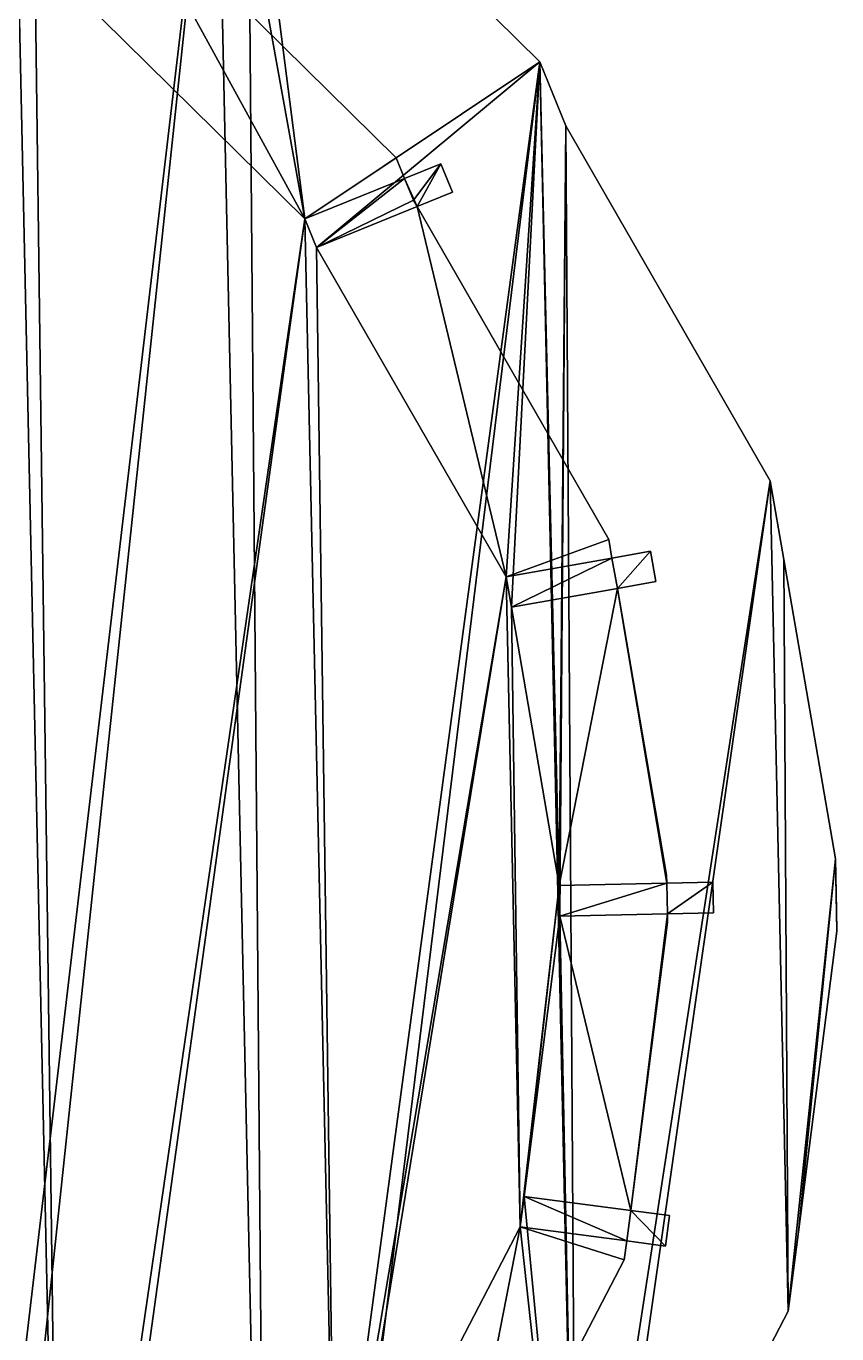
# Model space of a CAD drawing. Extents: x -282 to 16, y -6 to 46.
# Drawn here: x 13.068 to 15.705, y 3.786 to 8.04 of the extents above; entities that cross this region are included whole.
import ezdxf

# ---------------------------------------------------------------- set-up
doc = ezdxf.new("R2010")
doc.units = 0

msp = doc.modelspace()

# ---------------------------------------------------------------- linework, layer by layer
for points in [[(12.585, 9.7656, 11.1482), (12.6744, 0.4242, 11.1482), (13.6859, 9.0103, 11.1482)], [(13.6859, 9.0103, 11.1482), (12.6744, 0.4242, 11.1482), (12.585, 9.7656, 11.1482)], [(13.6859, 9.0103, 11.1482), (12.6744, 0.4242, 11.1482), (12.7849, 0.5324, 11.1482)], [(12.7849, 0.5324, 11.1482), (12.6744, 0.4242, 11.1482), (13.6859, 9.0103, 11.1482)], [(13.6859, 9.0103, 11.1482), (12.7849, 0.5324, 11.1482), (13.8521, 1.3347, 11.1482)], [(13.8521, 1.3347, 11.1482), (12.7849, 0.5324, 11.1482), (13.6859, 9.0103, 11.1482)], [(13.9752, 7.4134, 10.9482), (13.6859, 9.0103, 10.9482), (13.0967, 8.2798, 10.9482)], [(13.6859, 9.0103, 11.1482), (13.8521, 1.3347, 11.1482), (13.789, 8.8612, 11.1482)], [(13.789, 8.8612, 11.1482), (13.8521, 1.3347, 11.1482), (13.6859, 9.0103, 11.1482)], [(13.789, 8.8612, 10.9482), (13.6859, 9.0103, 10.9482), (13.9752, 7.4134, 10.9482)], [(13.789, 8.8612, 11.1482), (13.8521, 1.3347, 11.1482), (14.7393, 7.9238, 11.1482)], [(14.7393, 7.9238, 11.1482), (13.8521, 1.3347, 11.1482), (13.789, 8.8612, 11.1482)], [(14.7393, 7.9238, 10.9482), (13.789, 8.8612, 10.9482), (13.9752, 7.4134, 10.9482)], [(14.7393, 7.9238, 11.1482), (13.789, 8.8612, 11.1482), (14.7393, 7.9238, 10.9482)], [(13.789, 8.8612, 10.9482), (14.7393, 7.9238, 10.9482), (13.789, 8.8612, 11.1482)], [(13.3898, 8.4824, -0.0618), (13.9752, 7.4134, -0.0618), (13.0967, 8.2798, -0.0618)], [(13.0967, 8.2798, -0.0618), (13.9752, 7.4134, -0.0618), (13.3898, 8.4824, -0.0618)], [(13.9752, 7.4134, 10.9382), (13.3898, 8.4824, 10.9382), (13.0967, 8.2798, 10.9382)], [(13.0967, 8.2798, 10.9382), (13.3898, 8.4824, 10.9382), (13.9752, 7.4134, 10.9382)], [(13.3898, 8.4824, 8.7382), (14.2723, 7.6119, -0.0618), (13.3898, 8.4824, -0.0618)], [(14.2723, 7.6119, -0.0618), (13.3898, 8.4824, 8.7382), (14.2723, 7.6119, 8.7382)], [(14.2723, 7.6119, 8.7382), (13.3898, 8.4824, 8.7382), (14.2723, 7.6119, -0.0618)], [(13.3898, 8.4824, -0.0618), (14.2723, 7.6119, -0.0618), (13.3898, 8.4824, 8.7382)], [(13.9752, 7.4134, -0.0618), (13.3898, 8.4824, -0.0618), (14.2723, 7.6119, -0.0618)], [(14.2723, 7.6119, -0.0618), (13.3898, 8.4824, -0.0618), (13.9752, 7.4134, -0.0618)], [(13.3898, 8.4824, 10.9382), (14.2723, 7.6119, 9.9382), (13.3898, 8.4824, 9.9382)], [(14.2723, 7.6119, 9.9382), (13.3898, 8.4824, 10.9382), (14.2723, 7.6119, 10.9382)], [(14.2723, 7.6119, 10.9382), (13.3898, 8.4824, 10.9382), (14.2723, 7.6119, 9.9382)], [(13.3898, 8.4824, 9.9382), (14.2723, 7.6119, 9.9382), (13.3898, 8.4824, 10.9382)], [(13.3898, 8.4824, 10.9382), (13.9752, 7.4134, 10.9382), (14.2723, 7.6119, 10.9382)], [(14.2723, 7.6119, 10.9382), (13.9752, 7.4134, 10.9382), (13.3898, 8.4824, 10.9382)], [(14.2723, 7.6119, 9.9382), (13.3898, 8.4824, 9.9382), (14.2723, 7.6119, 8.7382)], [(13.3898, 8.4824, 8.7382), (14.2723, 7.6119, 8.7382), (13.3898, 8.4824, 9.9382)], [(13.3898, 8.4824, 9.9382), (14.2723, 7.6119, 8.7382), (13.3898, 8.4824, 8.7382)], [(14.2723, 7.6119, 8.7382), (13.3898, 8.4824, 9.9382), (14.2723, 7.6119, 9.9382)], [(13.1786, 1.9544, 10.9382), (12.1971, 1.2165, 10.9382), (13.0399, 8.3621, 10.9382)], [(13.0399, 8.3621, -0.0618), (12.1971, 1.2165, -0.0618), (13.1786, 1.9544, -0.0618)], [(13.1786, 1.9544, -0.0618), (12.1971, 1.2165, -0.0618), (13.0399, 8.3621, -0.0618)], [(13.0967, 8.2798, 10.9382), (13.1786, 1.9544, 10.9382), (13.0399, 8.3621, 10.9382)], [(13.0399, 8.3621, -0.0618), (13.1786, 1.9544, -0.0618), (13.0967, 8.2798, -0.0618)], [(13.0967, 8.2798, -0.0618), (13.1786, 1.9544, -0.0618), (13.0399, 8.3621, -0.0618)], [(13.9752, 7.4134, 10.9382), (13.1786, 1.9544, 10.9382), (13.0967, 8.2798, 10.9382)], [(13.0967, 8.2798, -0.0618), (13.1786, 1.9544, -0.0618), (13.9752, 7.4134, -0.0618)], [(13.9752, 7.4134, -0.0618), (13.1786, 1.9544, -0.0618), (13.0967, 8.2798, -0.0618)], [(13.9752, 7.4134, 10.9382), (13.0967, 8.2798, -0.0618), (13.9752, 7.4134, -0.0618)], [(13.0967, 8.2798, -0.0618), (13.9752, 7.4134, 10.9382), (13.0967, 8.2798, 10.9382)], [(13.0967, 8.2798, 10.9382), (13.9752, 7.4134, 10.9382), (13.0967, 8.2798, -0.0618)], [(13.9752, 7.4134, -0.0618), (13.0967, 8.2798, -0.0618), (13.9752, 7.4134, 10.9382)], [(13.9752, 7.4134, 10.9482), (13.0967, 8.2798, 10.9482), (13.9752, 7.4134, 10.9382)], [(13.0967, 8.2798, 10.9382), (13.9752, 7.4134, 10.9382), (13.0967, 8.2798, 10.9482)], [(13.9752, 7.4134, 11.1482), (13.0967, 8.2798, 11.1482), (13.9752, 7.4134, 10.9482)], [(13.0967, 8.2798, 10.9482), (13.9752, 7.4134, 10.9482), (13.0967, 8.2798, 11.1482)], [(14.7393, 7.9238, 11.1482), (13.8521, 1.3347, 11.1482), (13.9486, 1.4882, 11.1482)], [(13.9486, 1.4882, 11.1482), (13.8521, 1.3347, 11.1482), (14.7393, 7.9238, 11.1482)], [(14.7393, 7.9238, 11.1482), (13.9486, 1.4882, 11.1482), (14.8575, 2.4658, 11.1482)], [(14.8575, 2.4658, 11.1482), (13.9486, 1.4882, 11.1482), (14.7393, 7.9238, 11.1482)], [(14.0128, 7.3207, 10.9482), (14.7393, 7.9238, 10.9482), (13.9752, 7.4134, 10.9482)], [(14.6293, 6.2492, 10.9482), (14.7393, 7.9238, 10.9482), (14.0128, 7.3207, 10.9482)], [(14.6466, 6.1507, 10.9482), (14.7393, 7.9238, 10.9482), (14.6293, 6.2492, 10.9482)], [(14.8021, 5.2446, 10.9482), (14.7393, 7.9238, 10.9482), (14.6466, 6.1507, 10.9482)], [(14.7393, 7.9238, 11.1482), (14.8575, 2.4658, 11.1482), (14.8236, 7.7162, 11.1482)], [(14.8236, 7.7162, 11.1482), (14.8575, 2.4658, 11.1482), (14.7393, 7.9238, 11.1482)], [(14.8236, 7.7162, 10.9482), (14.7393, 7.9238, 10.9482), (14.8021, 5.2446, 10.9482)], [(14.7393, 7.9238, 11.1482), (14.7393, 7.9238, 10.9482), (14.8236, 7.7162, 11.1482)], [(14.8236, 7.7162, 10.9482), (14.8236, 7.7162, 11.1482), (14.7393, 7.9238, 10.9482)], [(14.8042, 5.1453, 10.9482), (14.8236, 7.7162, 10.9482), (14.8021, 5.2446, 10.9482)], [(14.8236, 7.7162, 10.9482), (14.8042, 5.1446, 10.9482), (14.8575, 2.4658, 10.9482)], [(14.8042, 5.1446, 10.9482), (14.8236, 7.7162, 10.9482), (14.8042, 5.1453, 10.9482)], [(14.8236, 7.7162, 11.1482), (14.8575, 2.4658, 11.1482), (15.4882, 6.561, 11.1482)], [(15.4882, 6.561, 11.1482), (14.8575, 2.4658, 11.1482), (14.8236, 7.7162, 11.1482)], [(15.4882, 6.561, 10.9482), (14.8236, 7.7162, 10.9482), (14.8575, 2.4658, 10.9482)], [(14.8236, 7.7162, 11.1482), (14.8236, 7.7162, 10.9482), (15.4882, 6.561, 11.1482)], [(15.4882, 6.561, 10.9482), (15.4882, 6.561, 11.1482), (14.8236, 7.7162, 10.9482)], [(13.9752, 7.4134, -0.0618), (14.2723, 7.6119, -0.0618), (14.2995, 7.545, -0.0618)], [(14.2995, 7.545, -0.0618), (14.2723, 7.6119, -0.0618), (13.9752, 7.4134, -0.0618)], [(14.2723, 7.6119, 10.9382), (13.9752, 7.4134, 10.9382), (14.2995, 7.545, 10.9382)], [(14.2995, 7.545, 10.9382), (13.9752, 7.4134, 10.9382), (14.2723, 7.6119, 10.9382)], [(14.2995, 7.545, -0.0618), (14.2723, 7.6119, 10.9382), (14.2995, 7.545, 10.9382)], [(14.2723, 7.6119, 10.9382), (14.2995, 7.545, -0.0618), (14.2723, 7.6119, 9.9382)], [(14.2723, 7.6119, 9.9382), (14.2995, 7.545, -0.0618), (14.2723, 7.6119, -0.0618)], [(14.2723, 7.6119, 9.9382), (14.2723, 7.6119, -0.0618), (14.2723, 7.6119, 8.7382)], [(14.2723, 7.6119, 8.7382), (14.2723, 7.6119, -0.0618), (14.2723, 7.6119, 9.9382)], [(14.2723, 7.6119, -0.0618), (14.2995, 7.545, -0.0618), (14.2723, 7.6119, 9.9382)], [(14.2723, 7.6119, 9.9382), (14.2995, 7.545, -0.0618), (14.2723, 7.6119, 10.9382)], [(14.2995, 7.545, 10.9382), (14.2723, 7.6119, 10.9382), (14.2995, 7.545, -0.0618)], [(14.417, 7.5927, -0.0618), (14.3281, 7.4745, -0.0618), (14.2995, 7.545, -0.0618)], [(14.2995, 7.545, -0.0618), (14.417, 7.5927, 10.9382), (14.417, 7.5927, -0.0618)], [(14.417, 7.5927, 10.9382), (14.2995, 7.545, -0.0618), (14.2995, 7.545, 10.9382)], [(14.2995, 7.545, 10.9382), (14.3401, 7.4536, 10.9382), (14.417, 7.5927, 10.9382)], [(14.2995, 7.545, -0.0618), (14.3281, 7.4745, -0.0618), (14.417, 7.5927, -0.0618)], [(14.2995, 7.545, 10.9382), (14.2995, 7.545, -0.0618), (14.417, 7.5927, 10.9382)], [(14.417, 7.5927, -0.0618), (14.417, 7.5927, 10.9382), (14.2995, 7.545, -0.0618)], [(14.417, 7.5927, 10.9382), (14.3401, 7.4536, 10.9382), (14.2995, 7.545, 10.9382)], [(14.3281, 7.4745, -0.0618), (14.417, 7.5927, -0.0618), (14.3401, 7.4536, -0.0618)], [(14.3401, 7.4536, -0.0618), (14.417, 7.5927, -0.0618), (14.3281, 7.4745, -0.0618)], [(14.3401, 7.4536, -0.0618), (14.417, 7.5927, -0.0618), (14.4546, 7.5, -0.0618)], [(14.417, 7.5927, 10.9382), (14.3401, 7.4536, 10.9382), (14.4546, 7.5, 10.9382)], [(14.4546, 7.5, -0.0618), (14.417, 7.5927, -0.0618), (14.3401, 7.4536, -0.0618)], [(14.4546, 7.5, 10.9382), (14.3401, 7.4536, 10.9382), (14.417, 7.5927, 10.9382)], [(14.417, 7.5927, -0.0618), (14.4546, 7.5, 10.9382), (14.4546, 7.5, -0.0618)], [(14.4546, 7.5, 10.9382), (14.417, 7.5927, -0.0618), (14.417, 7.5927, 10.9382)], [(14.417, 7.5927, 10.9382), (14.417, 7.5927, -0.0618), (14.4546, 7.5, 10.9382)], [(14.4546, 7.5, -0.0618), (14.4546, 7.5, 10.9382), (14.417, 7.5927, -0.0618)], [(14.2995, 7.545, -0.0618), (14.0128, 7.3207, -0.0618), (13.9752, 7.4134, -0.0618)], [(14.0128, 7.3207, 10.9382), (14.2995, 7.545, 10.9382), (13.9752, 7.4134, 10.9382)], [(13.9752, 7.4134, -0.0618), (14.0128, 7.3207, -0.0618), (14.2995, 7.545, -0.0618)], [(13.9752, 7.4134, 10.9382), (14.2995, 7.545, 10.9382), (14.0128, 7.3207, 10.9382)], [(13.9752, 7.4134, 10.9382), (14.2995, 7.545, -0.0618), (13.9752, 7.4134, -0.0618)], [(14.2995, 7.545, -0.0618), (13.9752, 7.4134, 10.9382), (14.2995, 7.545, 10.9382)], [(14.2995, 7.545, 10.9382), (13.9752, 7.4134, 10.9382), (14.2995, 7.545, -0.0618)], [(13.9752, 7.4134, -0.0618), (14.2995, 7.545, -0.0618), (13.9752, 7.4134, 10.9382)], [(14.0128, 7.3207, -0.0618), (14.2995, 7.545, -0.0618), (14.3281, 7.4745, -0.0618)], [(14.2995, 7.545, 10.9382), (14.0128, 7.3207, 10.9382), (14.3401, 7.4536, 10.9382)], [(14.3281, 7.4745, -0.0618), (14.2995, 7.545, -0.0618), (14.0128, 7.3207, -0.0618)], [(14.3401, 7.4536, 10.9382), (14.0128, 7.3207, 10.9382), (14.2995, 7.545, 10.9382)], [(14.4546, 7.5, -0.0618), (14.3401, 7.4536, 6.9382), (14.3401, 7.4536, -0.0618)], [(14.3401, 7.4536, 6.9382), (14.4546, 7.5, -0.0618), (14.4546, 7.5, 10.9382)], [(14.3401, 7.4536, 6.9382), (14.4546, 7.5, 10.9382), (14.3401, 7.4536, 9.9382)], [(14.3401, 7.4536, 9.9382), (14.4546, 7.5, 10.9382), (14.3401, 7.4536, 10.9382)], [(14.3401, 7.4536, 10.9382), (14.4546, 7.5, 10.9382), (14.3401, 7.4536, 9.9382)], [(14.3401, 7.4536, 9.9382), (14.4546, 7.5, 10.9382), (14.3401, 7.4536, 6.9382)], [(14.4546, 7.5, 10.9382), (14.4546, 7.5, -0.0618), (14.3401, 7.4536, 6.9382)], [(14.3401, 7.4536, -0.0618), (14.3401, 7.4536, 6.9382), (14.4546, 7.5, -0.0618)], [(14.0128, 7.3207, -0.0618), (14.3281, 7.4745, -0.0618), (14.3401, 7.4536, -0.0618)], [(14.3401, 7.4536, -0.0618), (14.3281, 7.4745, -0.0618), (14.0128, 7.3207, -0.0618)], [(14.3401, 7.4536, 6.9382), (14.0128, 7.3207, -0.0618), (14.3401, 7.4536, -0.0618)], [(14.0128, 7.3207, -0.0618), (14.3401, 7.4536, 6.9382), (14.0128, 7.3207, 10.9382)], [(14.0128, 7.3207, 10.9382), (14.3401, 7.4536, 6.9382), (14.3401, 7.4536, 9.9382)], [(14.0128, 7.3207, 10.9382), (14.3401, 7.4536, 9.9382), (14.3401, 7.4536, 10.9382)], [(14.3401, 7.4536, 10.9382), (14.3401, 7.4536, 9.9382), (14.0128, 7.3207, 10.9382)], [(14.3401, 7.4536, 9.9382), (14.3401, 7.4536, 6.9382), (14.0128, 7.3207, 10.9382)], [(14.0128, 7.3207, 10.9382), (14.3401, 7.4536, 6.9382), (14.0128, 7.3207, -0.0618)], [(14.3401, 7.4536, -0.0618), (14.0128, 7.3207, -0.0618), (14.3401, 7.4536, 6.9382)], [(14.3401, 7.4536, -0.0618), (14.6293, 6.2492, -0.0618), (14.0128, 7.3207, -0.0618)], [(14.0128, 7.3207, -0.0618), (14.6293, 6.2492, -0.0618), (14.3401, 7.4536, -0.0618)], [(14.6293, 6.2492, 10.9382), (14.3401, 7.4536, 10.9382), (14.0128, 7.3207, 10.9382)], [(14.0128, 7.3207, 10.9382), (14.3401, 7.4536, 10.9382), (14.6293, 6.2492, 10.9382)], [(14.3401, 7.4536, 9.9382), (14.3401, 7.4536, 6.9382), (14.9633, 6.3705, 9.9382)], [(14.9633, 6.3705, 6.9382), (14.9633, 6.3705, 9.9382), (14.3401, 7.4536, 6.9382)], [(14.3401, 7.4536, 6.9382), (14.9633, 6.3705, 9.9382), (14.9633, 6.3705, 6.9382)], [(14.9633, 6.3705, 9.9382), (14.3401, 7.4536, 6.9382), (14.3401, 7.4536, 9.9382)], [(14.6293, 6.2492, -0.0618), (14.3401, 7.4536, -0.0618), (14.9633, 6.3705, -0.0618)], [(14.9633, 6.3705, -0.0618), (14.3401, 7.4536, -0.0618), (14.6293, 6.2492, -0.0618)], [(14.3401, 7.4536, 10.9382), (14.6293, 6.2492, 10.9382), (14.9633, 6.3705, 10.9382)], [(14.9633, 6.3705, 10.9382), (14.6293, 6.2492, 10.9382), (14.3401, 7.4536, 10.9382)], [(14.9633, 6.3705, -0.0618), (14.3401, 7.4536, 6.9382), (14.9633, 6.3705, 6.9382)], [(14.3401, 7.4536, 6.9382), (14.9633, 6.3705, -0.0618), (14.3401, 7.4536, -0.0618)], [(14.3401, 7.4536, -0.0618), (14.9633, 6.3705, -0.0618), (14.3401, 7.4536, 6.9382)], [(14.9633, 6.3705, 6.9382), (14.3401, 7.4536, 6.9382), (14.9633, 6.3705, -0.0618)], [(14.3401, 7.4536, 9.9382), (14.9633, 6.3705, 10.9382), (14.9633, 6.3705, 9.9382)], [(14.9633, 6.3705, 10.9382), (14.3401, 7.4536, 9.9382), (14.3401, 7.4536, 10.9382)], [(14.3401, 7.4536, 10.9382), (14.3401, 7.4536, 9.9382), (14.9633, 6.3705, 10.9382)], [(14.9633, 6.3705, 9.9382), (14.9633, 6.3705, 10.9382), (14.3401, 7.4536, 9.9382)], [(13.2319, 2.039, 10.9382), (13.1786, 1.9544, 10.9382), (13.9752, 7.4134, 10.9382)], [(13.9752, 7.4134, -0.0618), (13.1786, 1.9544, -0.0618), (13.2319, 2.039, -0.0618)], [(13.2319, 2.039, -0.0618), (13.1786, 1.9544, -0.0618), (13.9752, 7.4134, -0.0618)], [(14.072, 2.9427, 10.9382), (13.2319, 2.039, 10.9382), (13.9752, 7.4134, 10.9382)], [(13.9752, 7.4134, -0.0618), (13.2319, 2.039, -0.0618), (14.072, 2.9427, -0.0618)], [(14.072, 2.9427, -0.0618), (13.2319, 2.039, -0.0618), (13.9752, 7.4134, -0.0618)], [(14.0128, 7.3207, 10.9382), (14.072, 2.9427, 10.9382), (13.9752, 7.4134, 10.9382)], [(13.9752, 7.4134, -0.0618), (14.072, 2.9427, -0.0618), (14.0128, 7.3207, -0.0618)], [(14.0128, 7.3207, -0.0618), (14.072, 2.9427, -0.0618), (13.9752, 7.4134, -0.0618)], [(13.9752, 7.4134, 10.9382), (14.0128, 7.3207, -0.0618), (14.0128, 7.3207, 10.9382)], [(14.0128, 7.3207, -0.0618), (13.9752, 7.4134, 10.9382), (13.9752, 7.4134, -0.0618)], [(13.9752, 7.4134, -0.0618), (13.9752, 7.4134, 10.9382), (14.0128, 7.3207, -0.0618)], [(14.0128, 7.3207, 10.9382), (14.0128, 7.3207, -0.0618), (13.9752, 7.4134, 10.9382)], [(13.9752, 7.4134, 11.1482), (13.9752, 7.4134, 10.9482), (14.0128, 7.3207, 11.1482)], [(14.0128, 7.3207, 10.9482), (14.0128, 7.3207, 11.1482), (13.9752, 7.4134, 10.9482)], [(14.6293, 6.2492, 10.9382), (14.072, 2.9427, 10.9382), (14.0128, 7.3207, 10.9382)], [(14.0128, 7.3207, -0.0618), (14.072, 2.9427, -0.0618), (14.6293, 6.2492, -0.0618)], [(14.6293, 6.2492, -0.0618), (14.072, 2.9427, -0.0618), (14.0128, 7.3207, -0.0618)], [(14.0128, 7.3207, 11.1482), (14.0128, 7.3207, 10.9482), (14.6293, 6.2492, 11.1482)], [(14.6293, 6.2492, 10.9482), (14.6293, 6.2492, 11.1482), (14.0128, 7.3207, 10.9482)], [(14.0128, 7.3207, 10.9382), (14.6293, 6.2492, -0.0618), (14.6293, 6.2492, 10.9382)], [(14.6293, 6.2492, -0.0618), (14.0128, 7.3207, 10.9382), (14.0128, 7.3207, -0.0618)], [(14.0128, 7.3207, -0.0618), (14.0128, 7.3207, 10.9382), (14.6293, 6.2492, -0.0618)], [(14.6293, 6.2492, 10.9382), (14.6293, 6.2492, -0.0618), (14.0128, 7.3207, 10.9382)], [(15.4882, 6.561, 11.1482), (14.8575, 2.4658, 11.1482), (14.9327, 2.6769, 11.1482)], [(14.9327, 2.6769, 11.1482), (14.8575, 2.4658, 11.1482), (15.4882, 6.561, 11.1482)], [(14.9327, 2.6769, 10.9482), (15.4882, 6.561, 10.9482), (14.8575, 2.4658, 10.9482)], [(15.4882, 6.561, 11.1482), (14.9327, 2.6769, 11.1482), (15.5467, 3.8598, 11.1482)], [(15.5467, 3.8598, 11.1482), (14.9327, 2.6769, 11.1482), (15.4882, 6.561, 11.1482)], [(15.5467, 3.8598, 10.9482), (15.4882, 6.561, 10.9482), (14.9327, 2.6769, 10.9482)], [(15.4882, 6.561, 11.1482), (15.5467, 3.8598, 11.1482), (15.5333, 6.3049, 11.1482)], [(15.5333, 6.3049, 11.1482), (15.5467, 3.8598, 11.1482), (15.4882, 6.561, 11.1482)], [(15.5333, 6.3049, 10.9482), (15.4882, 6.561, 10.9482), (15.5467, 3.8598, 10.9482)], [(15.4882, 6.561, 11.1482), (15.4882, 6.561, 10.9482), (15.5333, 6.3049, 11.1482)], [(15.5333, 6.3049, 10.9482), (15.5333, 6.3049, 11.1482), (15.4882, 6.561, 10.9482)], [(14.6293, 6.2492, -0.0618), (14.9633, 6.3705, -0.0618), (14.9739, 6.3099, -0.0618)], [(14.9739, 6.3099, -0.0618), (14.9633, 6.3705, -0.0618), (14.6293, 6.2492, -0.0618)], [(14.9633, 6.3705, 10.9382), (14.6293, 6.2492, 10.9382), (14.9739, 6.3099, 10.9382)], [(14.9739, 6.3099, 10.9382), (14.6293, 6.2492, 10.9382), (14.9633, 6.3705, 10.9382)], [(14.9633, 6.3705, -0.0618), (14.9633, 6.3705, 6.9382), (14.9739, 6.3099, -0.0618)], [(14.9739, 6.3099, -0.0618), (14.9633, 6.3705, 10.9382), (14.9739, 6.3099, 10.9382)], [(14.9633, 6.3705, 10.9382), (14.9739, 6.3099, -0.0618), (14.9633, 6.3705, 6.9382)], [(14.9633, 6.3705, 10.9382), (14.9633, 6.3705, 6.9382), (14.9633, 6.3705, 9.9382)], [(14.9633, 6.3705, 9.9382), (14.9633, 6.3705, 6.9382), (14.9633, 6.3705, 10.9382)], [(14.9633, 6.3705, 6.9382), (14.9739, 6.3099, -0.0618), (14.9633, 6.3705, 10.9382)], [(14.9739, 6.3099, 10.9382), (14.9633, 6.3705, 10.9382), (14.9739, 6.3099, -0.0618)], [(14.9739, 6.3099, -0.0618), (14.9633, 6.3705, 6.9382), (14.9633, 6.3705, -0.0618)], [(14.6293, 6.2492, -0.0618), (14.9739, 6.3099, 10.9382), (14.9739, 6.3099, -0.0618)], [(14.9739, 6.3099, 10.9382), (14.6293, 6.2492, -0.0618), (14.6293, 6.2492, 10.9382)], [(14.6293, 6.2492, 10.9382), (14.6293, 6.2492, -0.0618), (14.9739, 6.3099, 10.9382)], [(14.9739, 6.3099, -0.0618), (14.9739, 6.3099, 10.9382), (14.6293, 6.2492, -0.0618)], [(14.9739, 6.3099, -0.0618), (14.6466, 6.1507, -0.0618), (14.6293, 6.2492, -0.0618)], [(14.6466, 6.1507, 10.9382), (14.9739, 6.3099, 10.9382), (14.6293, 6.2492, 10.9382)], [(14.6293, 6.2492, -0.0618), (14.6466, 6.1507, -0.0618), (14.9739, 6.3099, -0.0618)], [(14.6293, 6.2492, 10.9382), (14.9739, 6.3099, 10.9382), (14.6466, 6.1507, 10.9382)], [(14.6466, 6.1507, -0.0618), (14.9739, 6.3099, -0.0618), (14.9913, 6.2114, -0.0618)], [(14.9739, 6.3099, 10.9382), (14.6466, 6.1507, 10.9382), (14.9913, 6.2114, 10.9382)], [(14.9913, 6.2114, -0.0618), (14.9739, 6.3099, -0.0618), (14.6466, 6.1507, -0.0618)], [(14.9913, 6.2114, 10.9382), (14.6466, 6.1507, 10.9382), (14.9739, 6.3099, 10.9382)], [(15.0991, 6.3319, -0.0618), (14.9913, 6.2114, -0.0618), (14.9739, 6.3099, -0.0618)], [(14.9739, 6.3099, 10.9382), (15.0991, 6.3319, -0.0618), (14.9739, 6.3099, -0.0618)], [(15.0991, 6.3319, -0.0618), (14.9739, 6.3099, 10.9382), (15.0991, 6.3319, 10.9382)], [(14.9739, 6.3099, 10.9382), (14.9913, 6.2114, 10.9382), (15.0991, 6.3319, 10.9382)], [(14.9739, 6.3099, -0.0618), (14.9913, 6.2114, -0.0618), (15.0991, 6.3319, -0.0618)], [(15.0991, 6.3319, 10.9382), (14.9739, 6.3099, 10.9382), (15.0991, 6.3319, -0.0618)], [(14.9739, 6.3099, -0.0618), (15.0991, 6.3319, -0.0618), (14.9739, 6.3099, 10.9382)], [(15.0991, 6.3319, 10.9382), (14.9913, 6.2114, 10.9382), (14.9739, 6.3099, 10.9382)], [(14.9913, 6.2114, -0.0618), (15.0991, 6.3319, -0.0618), (15.1164, 6.2335, -0.0618)], [(15.0991, 6.3319, 10.9382), (14.9913, 6.2114, 10.9382), (15.1164, 6.2335, 10.9382)], [(15.1164, 6.2335, -0.0618), (15.0991, 6.3319, -0.0618), (14.9913, 6.2114, -0.0618)], [(15.1164, 6.2335, 10.9382), (14.9913, 6.2114, 10.9382), (15.0991, 6.3319, 10.9382)], [(15.0991, 6.3319, -0.0618), (15.1164, 6.2335, 10.9382), (15.1164, 6.2335, -0.0618)], [(15.1164, 6.2335, 10.9382), (15.0991, 6.3319, -0.0618), (15.0991, 6.3319, 10.9382)], [(15.0991, 6.3319, 10.9382), (15.0991, 6.3319, -0.0618), (15.1164, 6.2335, 10.9382)], [(15.1164, 6.2335, -0.0618), (15.1164, 6.2335, 10.9382), (15.0991, 6.3319, -0.0618)], [(15.5333, 6.3049, 11.1482), (15.5467, 3.8598, 11.1482), (15.7004, 5.3309, 11.1482)], [(15.7004, 5.3309, 11.1482), (15.5467, 3.8598, 11.1482), (15.5333, 6.3049, 11.1482)], [(15.7004, 5.3309, 10.9482), (15.5333, 6.3049, 10.9482), (15.5467, 3.8598, 10.9482)], [(15.5333, 6.3049, 11.1482), (15.5333, 6.3049, 10.9482), (15.7004, 5.3309, 11.1482)], [(15.7004, 5.3309, 10.9482), (15.7004, 5.3309, 11.1482), (15.5333, 6.3049, 10.9482)], [(14.1055, 3.0369, 10.9382), (14.072, 2.9427, 10.9382), (14.6293, 6.2492, 10.9382)], [(14.6293, 6.2492, -0.0618), (14.072, 2.9427, -0.0618), (14.1055, 3.0369, -0.0618)], [(14.1055, 3.0369, -0.0618), (14.072, 2.9427, -0.0618), (14.6293, 6.2492, -0.0618)], [(14.6751, 4.1341, 10.9382), (14.1055, 3.0369, 10.9382), (14.6293, 6.2492, 10.9382)], [(14.6293, 6.2492, -0.0618), (14.1055, 3.0369, -0.0618), (14.6751, 4.1341, -0.0618)], [(14.6751, 4.1341, -0.0618), (14.1055, 3.0369, -0.0618), (14.6293, 6.2492, -0.0618)], [(14.6466, 6.1507, 10.9382), (14.6751, 4.1341, 10.9382), (14.6293, 6.2492, 10.9382)], [(14.6293, 6.2492, -0.0618), (14.6751, 4.1341, -0.0618), (14.6466, 6.1507, -0.0618)], [(14.6466, 6.1507, -0.0618), (14.6751, 4.1341, -0.0618), (14.6293, 6.2492, -0.0618)], [(14.6293, 6.2492, 11.1482), (14.6293, 6.2492, 10.9482), (14.6466, 6.1507, 11.1482)], [(14.6466, 6.1507, 10.9482), (14.6466, 6.1507, 11.1482), (14.6293, 6.2492, 10.9482)], [(14.6293, 6.2492, 10.9382), (14.6466, 6.1507, -0.0618), (14.6466, 6.1507, 10.9382)], [(14.6466, 6.1507, -0.0618), (14.6293, 6.2492, 10.9382), (14.6293, 6.2492, -0.0618)], [(14.6293, 6.2492, -0.0618), (14.6293, 6.2492, 10.9382), (14.6466, 6.1507, -0.0618)], [(14.6466, 6.1507, 10.9382), (14.6466, 6.1507, -0.0618), (14.6293, 6.2492, 10.9382)], [(14.9913, 6.2114, 8.7382), (14.6466, 6.1507, -0.0618), (14.9913, 6.2114, -0.0618)], [(14.6466, 6.1507, -0.0618), (14.9913, 6.2114, 8.7382), (14.6466, 6.1507, 10.9382)], [(14.6466, 6.1507, 10.9382), (14.9913, 6.2114, 8.7382), (14.9913, 6.2114, 9.9382)], [(14.6466, 6.1507, 10.9382), (14.9913, 6.2114, 9.9382), (14.9913, 6.2114, 10.9382)], [(14.9913, 6.2114, 10.9382), (14.9913, 6.2114, 9.9382), (14.6466, 6.1507, 10.9382)], [(14.9913, 6.2114, 9.9382), (14.9913, 6.2114, 8.7382), (14.6466, 6.1507, 10.9382)], [(14.6466, 6.1507, 10.9382), (14.9913, 6.2114, 8.7382), (14.6466, 6.1507, -0.0618)], [(14.9913, 6.2114, -0.0618), (14.6466, 6.1507, -0.0618), (14.9913, 6.2114, 8.7382)], [(14.9913, 6.2114, -0.0618), (14.8021, 5.2452, -0.0618), (14.6466, 6.1507, -0.0618)], [(14.6466, 6.1507, -0.0618), (14.8021, 5.2452, -0.0618), (14.9913, 6.2114, -0.0618)], [(14.8021, 5.2452, 10.9382), (14.9913, 6.2114, 10.9382), (14.6466, 6.1507, 10.9382)], [(14.6466, 6.1507, 10.9382), (14.9913, 6.2114, 10.9382), (14.8021, 5.2452, 10.9382)], [(14.8021, 5.2452, -0.0618), (14.9913, 6.2114, -0.0618), (14.8021, 5.2446, -0.0618)], [(14.8021, 5.2446, -0.0618), (14.9913, 6.2114, -0.0618), (15.152, 5.2521, -0.0618)], [(15.152, 5.2521, -0.0618), (14.9913, 6.2114, -0.0618), (14.8021, 5.2446, -0.0618)], [(14.8021, 5.2446, -0.0618), (14.9913, 6.2114, -0.0618), (14.8021, 5.2452, -0.0618)], [(14.9913, 6.2114, 10.9382), (14.8021, 5.2452, 10.9382), (14.8021, 5.2446, 10.9382)], [(14.9913, 6.2114, 10.9382), (14.8021, 5.2446, 10.9382), (15.152, 5.2521, 10.9382)], [(15.152, 5.2521, 10.9382), (14.8021, 5.2446, 10.9382), (14.9913, 6.2114, 10.9382)], [(14.8021, 5.2446, 10.9382), (14.8021, 5.2452, 10.9382), (14.9913, 6.2114, 10.9382)], [(15.1164, 6.2335, -0.0618), (14.9913, 6.2114, 8.7382), (14.9913, 6.2114, -0.0618)], [(14.9913, 6.2114, 8.7382), (15.1164, 6.2335, -0.0618), (15.1164, 6.2335, 10.9382)], [(14.9913, 6.2114, 8.7382), (15.1164, 6.2335, 10.9382), (14.9913, 6.2114, 9.9382)], [(14.9913, 6.2114, 9.9382), (15.1164, 6.2335, 10.9382), (14.9913, 6.2114, 10.9382)], [(14.9913, 6.2114, 10.9382), (15.1164, 6.2335, 10.9382), (14.9913, 6.2114, 9.9382)], [(14.9913, 6.2114, 9.9382), (15.1164, 6.2335, 10.9382), (14.9913, 6.2114, 8.7382)], [(15.1164, 6.2335, 10.9382), (15.1164, 6.2335, -0.0618), (14.9913, 6.2114, 8.7382)], [(14.9913, 6.2114, -0.0618), (14.9913, 6.2114, 8.7382), (15.1164, 6.2335, -0.0618)], [(14.9913, 6.2114, 10.9382), (15.152, 5.2521, 10.9382), (14.9914, 6.2107, 10.9382)], [(14.9914, 6.2107, 10.9382), (15.152, 5.2521, 10.9382), (14.9913, 6.2114, 10.9382)], [(15.152, 5.2521, -0.0618), (14.9913, 6.2114, -0.0618), (15.1514, 5.2781, -0.0618)], [(15.1514, 5.2781, -0.0618), (14.9913, 6.2114, -0.0618), (15.152, 5.2521, -0.0618)], [(14.9913, 6.2114, -0.0618), (15.152, 5.2521, 8.6739), (15.152, 5.2521, -0.0618)], [(15.152, 5.2521, 8.6739), (14.9913, 6.2114, -0.0618), (14.9914, 6.2107, 8.7382)], [(14.9914, 6.2107, 8.7382), (14.9913, 6.2114, -0.0618), (14.9913, 6.2114, 8.7382)], [(14.9913, 6.2114, 8.7382), (14.9914, 6.2107, 9.9382), (14.9914, 6.2107, 8.7382)], [(14.9914, 6.2107, 9.9382), (14.9913, 6.2114, 8.7382), (14.9913, 6.2114, 9.9382)], [(14.9913, 6.2114, 9.9382), (14.9914, 6.2107, 10.9382), (14.9914, 6.2107, 9.9382)], [(14.9914, 6.2107, 10.9382), (14.9913, 6.2114, 9.9382), (14.9913, 6.2114, 10.9382)], [(14.9913, 6.2114, 9.9382), (14.9913, 6.2114, 8.7382), (14.9914, 6.2107, 9.9382)], [(14.9914, 6.2107, 8.7382), (14.9914, 6.2107, 9.9382), (14.9913, 6.2114, 8.7382)], [(14.9913, 6.2114, 10.9382), (14.9913, 6.2114, 9.9382), (14.9914, 6.2107, 10.9382)], [(14.9914, 6.2107, 9.9382), (14.9914, 6.2107, 10.9382), (14.9913, 6.2114, 9.9382)], [(14.9914, 6.2107, 10.9382), (15.152, 5.2521, 10.9382), (14.9916, 6.2098, 10.9382)], [(14.9916, 6.2098, 10.9382), (15.152, 5.2521, 10.9382), (14.9914, 6.2107, 10.9382)], [(14.9914, 6.2107, 9.9382), (15.152, 5.2521, 10.9382), (15.152, 5.2521, 9.9134)], [(15.152, 5.2521, 10.9382), (14.9914, 6.2107, 9.9382), (14.9916, 6.2098, 10.9382)], [(14.9916, 6.2098, 10.9382), (14.9914, 6.2107, 9.9382), (14.9914, 6.2107, 10.9382)], [(14.9914, 6.2107, 8.7382), (15.152, 5.2521, 9.9134), (15.152, 5.2521, 8.6739)], [(15.152, 5.2521, 9.9134), (14.9914, 6.2107, 8.7382), (14.9914, 6.2107, 9.9382)], [(14.9914, 6.2107, 9.9382), (14.9914, 6.2107, 8.7382), (15.152, 5.2521, 9.9134)], [(15.152, 5.2521, 8.6739), (15.152, 5.2521, 9.9134), (14.9914, 6.2107, 8.7382)], [(15.152, 5.2521, 10.9382), (15.1514, 5.2781, 10.9382), (14.9916, 6.2098, 10.9382)], [(14.9916, 6.2098, 10.9382), (15.1514, 5.2781, 10.9382), (15.152, 5.2521, 10.9382)], [(14.6466, 6.1507, 10.9382), (14.8021, 5.2452, 10.9382), (14.8021, 5.2446, 10.9382)], [(14.8021, 5.2446, 10.9382), (14.6751, 4.1341, 10.9382), (14.6466, 6.1507, 10.9382)], [(14.6466, 6.1507, -0.0618), (14.6751, 4.1341, -0.0618), (14.8021, 5.2446, -0.0618)], [(14.8021, 5.2446, -0.0618), (14.6751, 4.1341, -0.0618), (14.6466, 6.1507, -0.0618)], [(14.6466, 6.1507, 11.1482), (14.6466, 6.1507, 10.9482), (14.8021, 5.2446, 11.1482)], [(14.8021, 5.2446, 10.9482), (14.8021, 5.2446, 11.1482), (14.6466, 6.1507, 10.9482)], [(14.8021, 5.2446, -0.0618), (14.8021, 5.2452, -0.0618), (14.6466, 6.1507, -0.0618)], [(14.6466, 6.1507, -0.0618), (14.8021, 5.2452, -0.0618), (14.8021, 5.2446, -0.0618)], [(14.6466, 6.1507, 10.9382), (14.8021, 5.2446, -0.0618), (14.8021, 5.2446, 10.9382)], [(14.8021, 5.2446, -0.0618), (14.6466, 6.1507, 10.9382), (14.6466, 6.1507, -0.0618)], [(15.7004, 5.3309, 11.1482), (15.5467, 3.8598, 11.1482), (15.5807, 4.1176, 11.1482)], [(15.5807, 4.1176, 11.1482), (15.5467, 3.8598, 11.1482), (15.7004, 5.3309, 11.1482)], [(15.5807, 4.1176, 10.9482), (15.7004, 5.3309, 10.9482), (15.5467, 3.8598, 10.9482)], [(15.7004, 5.3309, 11.1482), (15.5807, 4.1176, 11.1482), (15.7053, 5.0956, 11.1482)], [(15.7053, 5.0956, 11.1482), (15.5807, 4.1176, 11.1482), (15.7004, 5.3309, 11.1482)], [(15.7053, 5.0956, 10.9482), (15.7004, 5.3309, 10.9482), (15.5807, 4.1176, 10.9482)], [(15.7004, 5.3309, 11.1482), (15.7053, 5.0956, 11.1482), (15.7041, 5.1631, 11.1482)], [(15.7041, 5.1631, 11.1482), (15.7053, 5.0956, 11.1482), (15.7004, 5.3309, 11.1482)], [(15.7041, 5.1631, 10.9482), (15.7004, 5.3309, 10.9482), (15.7053, 5.0956, 10.9482)], [(15.7004, 5.3309, 11.1482), (15.7004, 5.3309, 10.9482), (15.7041, 5.1631, 11.1482)], [(15.7041, 5.1631, 10.9482), (15.7041, 5.1631, 11.1482), (15.7004, 5.3309, 10.9482)], [(14.6881, 4.2332, 10.9382), (14.6751, 4.1341, 10.9382), (14.8021, 5.2446, 10.9382)], [(14.8021, 5.2446, -0.0618), (14.6751, 4.1341, -0.0618), (14.6881, 4.2332, -0.0618)], [(14.6881, 4.2332, -0.0618), (14.6751, 4.1341, -0.0618), (14.8021, 5.2446, -0.0618)], [(14.8042, 5.1446, 10.9382), (14.6881, 4.2332, 10.9382), (14.8021, 5.2446, 10.9382)], [(14.8021, 5.2446, -0.0618), (14.6881, 4.2332, -0.0618), (14.8042, 5.1446, -0.0618)], [(14.8042, 5.1446, -0.0618), (14.6881, 4.2332, -0.0618), (14.8021, 5.2446, -0.0618)], [(14.8021, 5.2446, -0.0618), (15.152, 5.2521, 8.6739), (15.152, 5.2521, -0.0618)], [(15.152, 5.2521, 8.6739), (14.8021, 5.2446, -0.0618), (14.8021, 5.2446, 10.9382)], [(15.152, 5.2521, 8.6739), (14.8021, 5.2446, 10.9382), (15.152, 5.2521, 9.9134)], [(15.152, 5.2521, 9.9134), (14.8021, 5.2446, 10.9382), (15.152, 5.2521, 10.9382)], [(15.152, 5.2521, 10.9382), (14.8021, 5.2446, 10.9382), (15.152, 5.2521, 9.9134)], [(15.152, 5.2521, 9.9134), (14.8021, 5.2446, 10.9382), (15.152, 5.2521, 8.6739)], [(14.8021, 5.2446, 10.9382), (14.8021, 5.2446, -0.0618), (15.152, 5.2521, 8.6739)], [(15.152, 5.2521, -0.0618), (15.152, 5.2521, 8.6739), (14.8021, 5.2446, -0.0618)], [(15.152, 5.2521, -0.0618), (14.8042, 5.1453, -0.0618), (14.8021, 5.2446, -0.0618)], [(14.8042, 5.1453, 10.9382), (15.152, 5.2521, 10.9382), (14.8021, 5.2446, 10.9382)], [(14.8021, 5.2446, -0.0618), (14.8042, 5.1453, -0.0618), (15.152, 5.2521, -0.0618)], [(14.8021, 5.2446, 10.9382), (15.152, 5.2521, 10.9382), (14.8042, 5.1453, 10.9382)], [(14.8021, 5.2452, -0.0618), (14.8021, 5.2446, -0.0618), (14.8021, 5.2446, 10.9382)], [(14.8021, 5.2446, 10.9382), (14.8021, 5.2446, -0.0618), (14.8021, 5.2452, -0.0618)], [(14.8042, 5.1453, 10.9382), (14.8042, 5.1446, 10.9382), (14.8021, 5.2446, 10.9382)], [(14.8021, 5.2446, -0.0618), (14.8042, 5.1446, -0.0618), (14.8042, 5.1453, -0.0618)], [(14.8042, 5.1453, -0.0618), (14.8042, 5.1446, -0.0618), (14.8021, 5.2446, -0.0618)], [(14.8021, 5.2446, 11.1482), (14.8021, 5.2446, 10.9482), (14.8042, 5.1453, 11.1482)], [(14.8042, 5.1453, 10.9482), (14.8042, 5.1453, 11.1482), (14.8021, 5.2446, 10.9482)], [(14.8021, 5.2446, 10.9382), (14.8042, 5.1453, -0.0618), (14.8042, 5.1453, 10.9382)], [(14.8042, 5.1453, -0.0618), (14.8021, 5.2446, 10.9382), (14.8021, 5.2446, -0.0618)], [(14.8021, 5.2446, -0.0618), (14.8021, 5.2446, 10.9382), (14.8042, 5.1453, -0.0618)], [(14.8042, 5.1453, 10.9382), (14.8042, 5.1453, -0.0618), (14.8021, 5.2446, 10.9382)], [(14.8042, 5.1453, -0.0618), (15.152, 5.2521, -0.0618), (14.8042, 5.1446, -0.0618)], [(14.8042, 5.1446, -0.0618), (15.152, 5.2521, -0.0618), (15.1542, 5.1522, -0.0618)], [(15.152, 5.2521, 10.9382), (14.8042, 5.1453, 10.9382), (14.8042, 5.1446, 10.9382)], [(15.152, 5.2521, 10.9382), (14.8042, 5.1446, 10.9382), (15.1542, 5.1522, 10.9382)], [(15.1542, 5.1522, -0.0618), (15.152, 5.2521, -0.0618), (14.8042, 5.1446, -0.0618)], [(14.8042, 5.1446, -0.0618), (15.152, 5.2521, -0.0618), (14.8042, 5.1453, -0.0618)], [(15.1542, 5.1522, 10.9382), (14.8042, 5.1446, 10.9382), (15.152, 5.2521, 10.9382)], [(14.8042, 5.1446, 10.9382), (14.8042, 5.1453, 10.9382), (15.152, 5.2521, 10.9382)], [(15.152, 5.2521, 10.9382), (15.1542, 5.1522, 10.9382), (15.302, 5.2554, 10.9382)], [(15.302, 5.2554, -0.0618), (15.1542, 5.1522, -0.0618), (15.152, 5.2521, -0.0618)], [(15.152, 5.2521, 8.6739), (15.302, 5.2554, -0.0618), (15.152, 5.2521, -0.0618)], [(15.302, 5.2554, -0.0618), (15.152, 5.2521, 8.6739), (15.302, 5.2554, 10.9382)], [(15.302, 5.2554, 10.9382), (15.152, 5.2521, 8.6739), (15.152, 5.2521, 9.9134)], [(15.302, 5.2554, 10.9382), (15.152, 5.2521, 9.9134), (15.152, 5.2521, 10.9382)], [(15.302, 5.2554, 10.9382), (15.1542, 5.1522, 10.9382), (15.152, 5.2521, 10.9382)], [(15.152, 5.2521, -0.0618), (15.1542, 5.1522, -0.0618), (15.302, 5.2554, -0.0618)], [(15.152, 5.2521, 10.9382), (15.152, 5.2521, 9.9134), (15.302, 5.2554, 10.9382)], [(15.152, 5.2521, 9.9134), (15.152, 5.2521, 8.6739), (15.302, 5.2554, 10.9382)], [(15.302, 5.2554, 10.9382), (15.152, 5.2521, 8.6739), (15.302, 5.2554, -0.0618)], [(15.152, 5.2521, -0.0618), (15.302, 5.2554, -0.0618), (15.152, 5.2521, 8.6739)], [(15.1542, 5.1522, -0.0618), (15.152, 5.2521, -0.0618), (15.1542, 5.1522, -0.0618)], [(15.1542, 5.1522, -0.0618), (15.152, 5.2521, -0.0618), (15.1542, 5.1522, -0.0618)], [(15.302, 5.2554, 10.9382), (15.1542, 5.1522, 10.9382), (15.3041, 5.1554, 10.9382)], [(15.1542, 5.1522, -0.0618), (15.302, 5.2554, -0.0618), (15.1542, 5.1522, -0.0618)], [(15.1542, 5.1522, -0.0618), (15.302, 5.2554, -0.0618), (15.3041, 5.1554, -0.0618)], [(15.3041, 5.1554, 10.9382), (15.1542, 5.1522, 10.9382), (15.302, 5.2554, 10.9382)], [(15.3041, 5.1554, -0.0618), (15.302, 5.2554, -0.0618), (15.1542, 5.1522, -0.0618)], [(15.1542, 5.1522, -0.0618), (15.302, 5.2554, -0.0618), (15.1542, 5.1522, -0.0618)], [(15.302, 5.2554, -0.0618), (15.3041, 5.1554, 10.9382), (15.3041, 5.1554, -0.0618)], [(15.3041, 5.1554, 10.9382), (15.302, 5.2554, -0.0618), (15.302, 5.2554, 10.9382)], [(15.302, 5.2554, 10.9382), (15.302, 5.2554, -0.0618), (15.3041, 5.1554, 10.9382)], [(15.3041, 5.1554, -0.0618), (15.3041, 5.1554, 10.9382), (15.302, 5.2554, -0.0618)], [(14.8042, 5.1446, 10.9382), (15.0351, 4.1875, 10.9382), (15.1542, 5.1522, 10.9382)], [(15.1542, 5.1522, 10.9382), (15.0351, 4.1875, 10.9382), (14.8042, 5.1446, 10.9382)], [(15.1542, 5.1522, 10.9382), (14.8042, 5.1446, -0.0618), (15.1542, 5.1522, -0.0618)], [(14.8042, 5.1446, -0.0618), (15.1542, 5.1522, 10.9382), (14.8042, 5.1446, 10.9382)], [(14.8042, 5.1446, 10.9382), (15.1542, 5.1522, 10.9382), (14.8042, 5.1446, -0.0618)], [(15.1542, 5.1522, -0.0618), (14.8042, 5.1446, -0.0618), (15.1542, 5.1522, 10.9382)], [(15.0351, 4.1875, -0.0618), (14.8042, 5.1446, -0.0618), (15.1542, 5.1522, -0.0618)], [(15.1542, 5.1522, -0.0618), (14.8042, 5.1446, -0.0618), (15.0351, 4.1875, -0.0618)], [(15.1542, 5.1522, 10.9382), (15.0351, 4.1875, 10.9382), (15.0352, 4.1882, 10.9382)], [(15.0352, 4.1882, 10.9382), (15.0351, 4.1875, 10.9382), (15.1542, 5.1522, 10.9382)], [(15.0351, 4.1875, -0.0618), (15.1542, 5.1522, -0.0618), (15.0352, 4.1882, -0.0618)], [(15.0352, 4.1882, -0.0618), (15.1542, 5.1522, -0.0618), (15.0351, 4.1875, -0.0618)], [(15.1542, 5.1522, 10.9382), (15.0352, 4.1882, 10.9382), (15.1546, 5.1255, 10.9382)], [(15.1546, 5.1255, 10.9382), (15.0352, 4.1882, 10.9382), (15.1542, 5.1522, 10.9382)], [(15.0352, 4.1882, -0.0618), (15.1542, 5.1522, -0.0618), (15.1546, 5.1255, -0.0618)], [(15.1546, 5.1255, -0.0618), (15.1542, 5.1522, -0.0618), (15.0352, 4.1882, -0.0618)], [(15.3041, 5.1554, -0.0618), (15.1542, 5.1522, 10.9382), (15.1542, 5.1522, -0.0618)], [(15.1542, 5.1522, 10.9382), (15.3041, 5.1554, -0.0618), (15.3041, 5.1554, 10.9382)], [(15.3041, 5.1554, 10.9382), (15.3041, 5.1554, -0.0618), (15.1542, 5.1522, 10.9382)], [(15.1542, 5.1522, -0.0618), (15.1542, 5.1522, 10.9382), (15.3041, 5.1554, -0.0618)], [(15.1546, 5.1255, -0.0618), (15.1542, 5.1522, 10.9382), (15.1546, 5.1255, 10.9382)], [(15.1542, 5.1522, 10.9382), (15.1546, 5.1255, -0.0618), (15.1542, 5.1522, -0.0618)], [(15.1542, 5.1522, -0.0618), (15.1546, 5.1255, -0.0618), (15.1542, 5.1522, 10.9382)], [(15.1546, 5.1255, 10.9382), (15.1542, 5.1522, 10.9382), (15.1546, 5.1255, -0.0618)], [(15.7041, 5.1631, 11.1482), (15.7041, 5.1631, 10.9482), (15.7053, 5.0956, 11.1482)], [(15.7053, 5.0956, 10.9482), (15.7053, 5.0956, 11.1482), (15.7041, 5.1631, 10.9482)], [(14.8042, 5.1446, 10.9482), (14.6881, 4.2332, 10.9482), (14.8575, 2.4658, 10.9482)], [(14.8042, 5.1446, 11.1482), (14.8042, 5.1446, 10.9482), (14.6881, 4.2332, 11.1482)], [(14.6881, 4.2332, 10.9482), (14.6881, 4.2332, 11.1482), (14.8042, 5.1446, 10.9482)], [(15.0351, 4.1875, 10.9382), (14.8042, 5.1446, 10.9382), (14.6881, 4.2332, 10.9382)], [(14.6881, 4.2332, 10.9382), (14.8042, 5.1446, 10.9382), (15.0351, 4.1875, 10.9382)], [(14.8042, 5.1446, 10.9382), (14.6881, 4.2332, -0.0618), (14.6881, 4.2332, 10.9382)], [(14.6881, 4.2332, -0.0618), (14.8042, 5.1446, 10.9382), (14.8042, 5.1446, -0.0618)], [(14.8042, 5.1446, -0.0618), (14.8042, 5.1446, 10.9382), (14.6881, 4.2332, -0.0618)], [(14.6881, 4.2332, 10.9382), (14.6881, 4.2332, -0.0618), (14.8042, 5.1446, 10.9382)], [(14.8042, 5.1446, -0.0618), (15.0351, 4.1875, -0.0618), (14.6881, 4.2332, -0.0618)], [(14.6881, 4.2332, -0.0618), (15.0351, 4.1875, -0.0618), (14.8042, 5.1446, -0.0618)], [(14.8042, 5.1453, 11.1482), (14.8042, 5.1453, 10.9482), (14.8042, 5.1446, 11.1482)], [(14.8042, 5.1446, 10.9482), (14.8042, 5.1446, 11.1482), (14.8042, 5.1453, 10.9482)], [(14.8042, 5.1453, 10.9382), (14.8042, 5.1446, -0.0618), (14.8042, 5.1446, 10.9382)], [(14.8042, 5.1446, -0.0618), (14.8042, 5.1453, 10.9382), (14.8042, 5.1453, -0.0618)], [(14.8042, 5.1453, -0.0618), (14.8042, 5.1453, 10.9382), (14.8042, 5.1446, -0.0618)], [(14.8042, 5.1446, 10.9382), (14.8042, 5.1446, -0.0618), (14.8042, 5.1453, 10.9382)], [(15.0352, 4.1882, -0.0618), (15.1546, 5.1255, 10.9382), (15.0352, 4.1882, 10.9382)], [(15.1546, 5.1255, 10.9382), (15.0352, 4.1882, -0.0618), (15.1546, 5.1255, -0.0618)], [(15.1546, 5.1255, -0.0618), (15.0352, 4.1882, -0.0618), (15.1546, 5.1255, 10.9382)], [(15.0352, 4.1882, 10.9382), (15.1546, 5.1255, 10.9382), (15.0352, 4.1882, -0.0618)], [(15.7053, 5.0956, 11.1482), (15.7053, 5.0956, 10.9482), (15.5807, 4.1176, 11.1482)], [(15.5807, 4.1176, 10.9482), (15.5807, 4.1176, 11.1482), (15.7053, 5.0956, 10.9482)], [(14.6881, 4.2332, -0.0618), (15.0221, 4.0884, -0.0618), (14.6751, 4.1341, -0.0618)], [(14.6881, 4.2332, 10.9382), (14.6751, 4.1341, -0.0618), (14.6751, 4.1341, 10.9382)], [(14.6751, 4.1341, -0.0618), (14.6881, 4.2332, 10.9382), (14.6881, 4.2332, -0.0618)], [(15.0221, 4.0884, 10.9382), (14.6881, 4.2332, 10.9382), (14.6751, 4.1341, 10.9382)], [(14.6751, 4.1341, -0.0618), (15.0221, 4.0884, -0.0618), (14.6881, 4.2332, -0.0618)], [(14.6881, 4.2332, -0.0618), (14.6881, 4.2332, 10.9382), (14.6751, 4.1341, -0.0618)], [(14.6751, 4.1341, 10.9382), (14.6751, 4.1341, -0.0618), (14.6881, 4.2332, 10.9382)], [(14.6751, 4.1341, 10.9382), (14.6881, 4.2332, 10.9382), (15.0221, 4.0884, 10.9382)], [(14.6881, 4.2332, 10.9482), (14.6751, 4.1341, 10.9482), (14.8575, 2.4658, 10.9482)], [(14.6881, 4.2332, 11.1482), (14.6881, 4.2332, 10.9482), (14.6751, 4.1341, 11.1482)], [(14.6751, 4.1341, 10.9482), (14.6751, 4.1341, 11.1482), (14.6881, 4.2332, 10.9482)], [(15.0221, 4.0884, -0.0618), (14.6881, 4.2332, -0.0618), (15.0351, 4.1875, -0.0618)], [(14.6881, 4.2332, 10.9382), (15.0221, 4.0884, 10.9382), (15.0351, 4.1875, 10.9382)], [(15.0351, 4.1875, -0.0618), (14.6881, 4.2332, -0.0618), (15.0221, 4.0884, -0.0618)], [(15.0351, 4.1875, 10.9382), (15.0221, 4.0884, 10.9382), (14.6881, 4.2332, 10.9382)], [(14.6881, 4.2332, -0.0618), (15.0351, 4.1875, 10.9382), (15.0351, 4.1875, -0.0618)], [(15.0351, 4.1875, 10.9382), (14.6881, 4.2332, -0.0618), (14.6881, 4.2332, 10.9382)], [(14.6881, 4.2332, 10.9382), (14.6881, 4.2332, -0.0618), (15.0351, 4.1875, 10.9382)], [(15.0351, 4.1875, -0.0618), (15.0351, 4.1875, 10.9382), (14.6881, 4.2332, -0.0618)], [(15.0351, 4.1875, -0.0618), (15.148, 4.0718, -0.0618), (15.0221, 4.0884, -0.0618)], [(15.0351, 4.1875, 10.9382), (15.0221, 4.0884, 10.9382), (15.148, 4.0718, 10.9382)], [(15.0221, 4.0884, -0.0618), (15.148, 4.0718, -0.0618), (15.0351, 4.1875, -0.0618)], [(15.148, 4.0718, 10.9382), (15.0221, 4.0884, 10.9382), (15.0351, 4.1875, 10.9382)], [(15.0351, 4.1875, -0.0618), (15.0352, 4.1882, 10.9382), (15.0351, 4.1875, 10.9382)], [(15.0352, 4.1882, 10.9382), (15.0351, 4.1875, -0.0618), (15.0352, 4.1882, -0.0618)], [(15.0352, 4.1882, -0.0618), (15.0351, 4.1875, -0.0618), (15.0352, 4.1882, 10.9382)], [(15.0351, 4.1875, 10.9382), (15.0352, 4.1882, 10.9382), (15.0351, 4.1875, -0.0618)], [(15.148, 4.0718, -0.0618), (15.0351, 4.1875, -0.0618), (15.1611, 4.1709, -0.0618)], [(15.0351, 4.1875, 10.9382), (15.1611, 4.1709, -0.0618), (15.0351, 4.1875, -0.0618)], [(15.1611, 4.1709, -0.0618), (15.0351, 4.1875, 10.9382), (15.1611, 4.1709, 10.9382)], [(15.0351, 4.1875, 10.9382), (15.148, 4.0718, 10.9382), (15.1611, 4.1709, 10.9382)], [(15.1611, 4.1709, -0.0618), (15.0351, 4.1875, -0.0618), (15.148, 4.0718, -0.0618)], [(15.1611, 4.1709, 10.9382), (15.0351, 4.1875, 10.9382), (15.1611, 4.1709, -0.0618)], [(15.0351, 4.1875, -0.0618), (15.1611, 4.1709, -0.0618), (15.0351, 4.1875, 10.9382)], [(15.1611, 4.1709, 10.9382), (15.148, 4.0718, 10.9382), (15.0351, 4.1875, 10.9382)], [(15.1611, 4.1709, -0.0618), (15.148, 4.0718, 10.9382), (15.148, 4.0718, -0.0618)], [(15.148, 4.0718, 10.9382), (15.1611, 4.1709, -0.0618), (15.1611, 4.1709, 10.9382)], [(15.1611, 4.1709, 10.9382), (15.1611, 4.1709, -0.0618), (15.148, 4.0718, 10.9382)], [(15.148, 4.0718, -0.0618), (15.148, 4.0718, 10.9382), (15.1611, 4.1709, -0.0618)], [(14.6751, 4.1341, 10.9482), (14.1055, 3.0369, 10.9482), (14.8575, 2.4658, 10.9482)], [(14.6751, 4.1341, 11.1482), (14.6751, 4.1341, 10.9482), (14.1055, 3.0369, 11.1482)], [(14.1055, 3.0369, 10.9482), (14.1055, 3.0369, 11.1482), (14.6751, 4.1341, 10.9482)], [(14.6751, 4.1341, -0.0618), (14.4383, 2.9183, -0.0618), (14.1055, 3.0369, -0.0618)], [(14.1055, 3.0369, -0.0618), (14.4383, 2.9183, -0.0618), (14.6751, 4.1341, -0.0618)], [(14.4383, 2.9183, 10.9382), (14.6751, 4.1341, 10.9382), (14.1055, 3.0369, 10.9382)], [(14.1055, 3.0369, 10.9382), (14.6751, 4.1341, 10.9382), (14.4383, 2.9183, 10.9382)], [(14.6751, 4.1341, 10.9382), (14.1055, 3.0369, -0.0618), (14.1055, 3.0369, 10.9382)], [(14.1055, 3.0369, -0.0618), (14.6751, 4.1341, 10.9382), (14.6751, 4.1341, -0.0618)], [(14.6751, 4.1341, -0.0618), (14.6751, 4.1341, 10.9382), (14.1055, 3.0369, -0.0618)], [(14.1055, 3.0369, 10.9382), (14.1055, 3.0369, -0.0618), (14.6751, 4.1341, 10.9382)], [(14.4383, 2.9183, -0.0618), (14.6751, 4.1341, -0.0618), (15.014, 4.0274, -0.0618)], [(15.014, 4.0274, -0.0618), (14.6751, 4.1341, -0.0618), (14.4383, 2.9183, -0.0618)], [(14.6751, 4.1341, 10.9382), (14.4383, 2.9183, 10.9382), (15.014, 4.0274, 10.9382)], [(15.014, 4.0274, 10.9382), (14.4383, 2.9183, 10.9382), (14.6751, 4.1341, 10.9382)], [(15.0221, 4.0884, 10.9382), (14.6751, 4.1341, -0.0618), (15.0221, 4.0884, -0.0618)], [(14.6751, 4.1341, -0.0618), (15.0221, 4.0884, 10.9382), (14.6751, 4.1341, 10.9382)], [(14.6751, 4.1341, 10.9382), (15.0221, 4.0884, 10.9382), (14.6751, 4.1341, -0.0618)], [(15.0221, 4.0884, -0.0618), (14.6751, 4.1341, -0.0618), (15.0221, 4.0884, 10.9382)], [(15.014, 4.0274, -0.0618), (14.6751, 4.1341, -0.0618), (15.0221, 4.0884, -0.0618)], [(15.0221, 4.0884, -0.0618), (14.6751, 4.1341, -0.0618), (15.014, 4.0274, -0.0618)], [(14.6751, 4.1341, 10.9382), (15.014, 4.0274, 10.9382), (15.0221, 4.0884, 10.9382)], [(15.0221, 4.0884, 10.9382), (15.014, 4.0274, 10.9382), (14.6751, 4.1341, 10.9382)], [(15.014, 4.0274, -0.0618), (15.0221, 4.0884, 10.9382), (15.014, 4.0274, 10.9382)], [(15.0221, 4.0884, 10.9382), (15.014, 4.0274, -0.0618), (15.0221, 4.0884, -0.0618)], [(15.0221, 4.0884, -0.0618), (15.014, 4.0274, -0.0618), (15.0221, 4.0884, 10.9382)], [(15.014, 4.0274, 10.9382), (15.0221, 4.0884, 10.9382), (15.014, 4.0274, -0.0618)], [(15.148, 4.0718, -0.0618), (15.0221, 4.0884, 10.9382), (15.0221, 4.0884, -0.0618)], [(15.0221, 4.0884, 10.9382), (15.148, 4.0718, -0.0618), (15.148, 4.0718, 10.9382)], [(15.148, 4.0718, 10.9382), (15.148, 4.0718, -0.0618), (15.0221, 4.0884, 10.9382)], [(15.0221, 4.0884, -0.0618), (15.0221, 4.0884, 10.9382), (15.148, 4.0718, -0.0618)], [(15.5807, 4.1176, 11.1482), (15.5807, 4.1176, 10.9482), (15.5467, 3.8598, 11.1482)], [(15.5467, 3.8598, 10.9482), (15.5467, 3.8598, 11.1482), (15.5807, 4.1176, 10.9482)], [(14.4383, 2.9183, -0.0618), (15.014, 4.0274, 10.9382), (14.4383, 2.9183, 10.9382)], [(15.014, 4.0274, 10.9382), (14.4383, 2.9183, -0.0618), (15.014, 4.0274, -0.0618)], [(15.014, 4.0274, -0.0618), (14.4383, 2.9183, -0.0618), (15.014, 4.0274, 10.9382)], [(14.4383, 2.9183, 10.9382), (15.014, 4.0274, 10.9382), (14.4383, 2.9183, -0.0618)], [(15.5467, 3.8598, 11.1482), (15.5467, 3.8598, 10.9482), (14.9327, 2.6769, 11.1482)], [(14.9327, 2.6769, 10.9482), (14.9327, 2.6769, 11.1482), (15.5467, 3.8598, 10.9482)]]:
    msp.add_3dface(points)

doc.saveas('drawing.dxf')
